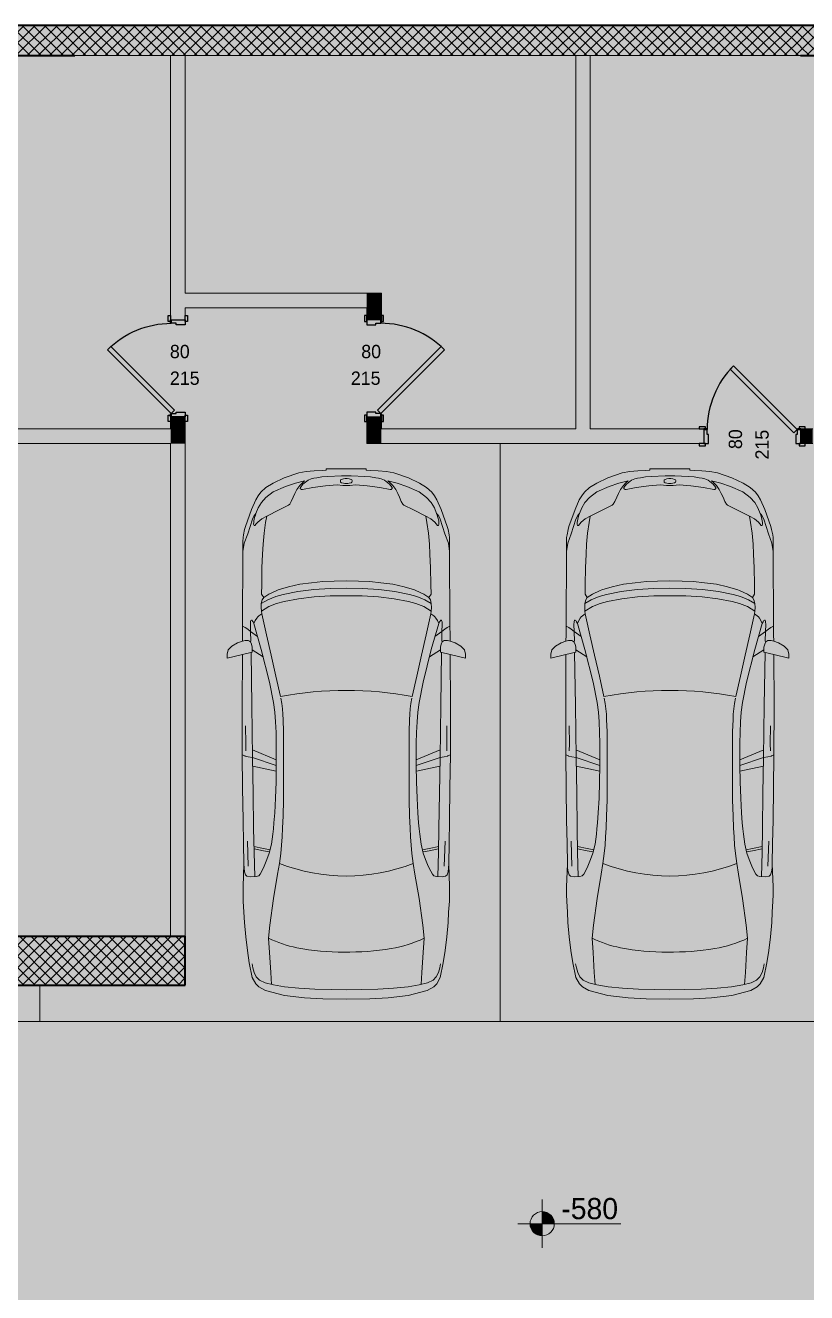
# Model space of a CAD drawing. Header units: millimetres. Extents: x 635850 to 824661, y -5878409 to -5774454.
# Drawn here: x 806685 to 813136, y -5838708 to -5828249 of the extents above; entities that cross this region are included whole.
import ezdxf

# ---------------------------------------------------------------- set-up
doc = ezdxf.new("R2010")
doc.units = ezdxf.units.MM
doc.header["$MEASUREMENT"] = 0
for name, color, linetype, lineweight, true_color in [('A - Ndertesa 1 - Veturat_Pen_No__102', 7, 'Continuous', 13, 0xcccccc), ('A - Ndertesa 10 - 2D Drafting_Pen_No__102', 7, 'Continuous', 13, 0xcccccc), ('A - Ndertesa 10 - Muret_Pen_No__102', 7, 'Continuous', 13, 0xcccccc), ('A - Ndertesa 10 - Veturat_Pen_No__102', 7, 'Continuous', 13, 0xcccccc), ('ARCHICAD Door Markers_Pen_No__112', 7, 'Continuous', 13, 0xd5aaaa)]:
    doc.layers.add(name, color=color, linetype=linetype, lineweight=lineweight, true_color=true_color)
for name, color, linetype, lineweight in [('A - Ndertesa 10 - 2D Drafting_Pen_No__121', 255, 'Continuous', 0), ('A - Ndertesa 10 - 2D Drafting_Pen_No__2', 8, 'Continuous', 15), ('A - Ndertesa 10 - Kuotimi_Pen_No__101', 252, 'Continuous', 13), ('A - Ndertesa 10 - Muret_Pen_No__101', 252, 'Continuous', 13), ('A - Ndertesa 10 - Pllaka meskatit_Pen_No__22', 8, 'Continuous', 35), ('A - Ndertesa 10 - Shtyllat_Pen_No__101', 252, 'Continuous', 13), ('A - Ndertesa 10 - Shtyllat_Pen_No__22', 8, 'Continuous', 35), ('ARCHICAD Doors_Pen_No__101', 252, 'Continuous', 13), ('ARCHICAD Doors_Pen_No__42', 8, 'Continuous', 25)]:
    doc.layers.add(name, color=color, linetype=linetype, lineweight=lineweight)
for name, color, linetype in [('A - Ndertesa 10 - Kuotimi', 7, 'Continuous'), ('A - Ndertesa 10 - Muret', 7, 'Continuous'), ('A - Ndertesa 10 - Pllaka meskatit', 7, 'Continuous'), ('A - Ndertesa 10 - Shtyllat', 7, 'Continuous'), ('ARCHICAD Door Markers', 7, 'Continuous'), ('ARCHICAD Doors', 7, 'Continuous')]:
    doc.layers.add(name, color=color, linetype=linetype)
doc.styles.add('GENERATED_STYLE_1', font='GOTHIC.TTF')
pattern_1 = [(45, (664183.82, -5827429.525), (-45.96194, 45.96194), []), (135, (664183.82, -5827429.525), (45.96194, 45.96194), [])]

# ---------------------------------------------------------------- blocks, each defined once
blk = doc.blocks.new('Slab_6', base_point=(787904, -5828249))
at = {"layer": 'A - Ndertesa 10 - Pllaka meskatit_Pen_No__22', "color": 8, "linetype": 'Continuous', "lineweight": 35, "flags": 128}
blk.add_lwpolyline([(787904, -5828249), (787904, -5876559), (821084, -5876559), (819179, -5831123, 0.401993), (816181, -5828249)], format="xyb", close=True, dxfattribs=at)
blk = doc.blocks.new('Wall_314', base_point=(787904, -5828249))
at = {"layer": 'A - Ndertesa 10 - Muret_Pen_No__101', "linetype": 'Continuous', "lineweight": 13}
h = blk.add_hatch(dxfattribs=at)
h.set_pattern_fill('Concrete_Block', color=252, style=0, pattern_type=2)
h.set_pattern_definition(pattern_1)
h.paths.add_polyline_path([(807094, -5828499), (813086, -5828499), (813086, -5828249), (807094, -5828249)])
at = {"layer": 'A - Ndertesa 10 - Muret_Pen_No__101', "color": 252, "linetype": 'Continuous', "lineweight": 13, "flags": 128}
for points in [[(813086, -5828249), (807094, -5828249)], [(807094, -5828499), (813086, -5828499)]]:
    blk.add_lwpolyline(points, dxfattribs=at)
blk = doc.blocks.new('Door 25_5')
at = {"layer": 'ARCHICAD Doors_Pen_No__101', "color": 252, "linetype": 'Continuous', "lineweight": 13}
for p, q in [((-400, 5), (-437, 5)), ((-400, 5), (-437, 5)), ((-400, 0), (-400, 5)), ((-400, 0), (-400, 5)), ((-400, -115), (-400, 0)), ((-400, -115), (-400, 0)), ((400, 0), (400, 5)), ((400, 0), (400, 5)), ((400, 5), (437, 5)), ((400, 5), (437, 5)), ((400, -115), (400, 0)), ((400, -115), (400, 0)), ((-400, -115), (-437, -115)), ((-400, -115), (-437, -115)), ((400, -115), (437, -115)), ((400, -115), (437, -115))]:
    blk.add_line(p, q, dxfattribs=at)
at = {"layer": 'ARCHICAD Doors_Pen_No__42', "color": 8, "linetype": 'Continuous', "lineweight": 25}
for p, q in [((-182, 498), (-154, 526)), ((-154, 526), (372, 0)), ((344, -28), (-182, 498)), ((-387, 24), (-437, 24)), ((-437, 24), (-437, 5)), ((-437, 5), (-387, 5)), ((-375, 5), (-400, 5)), ((-400, 5), (-400, 0)), ((-400, 0), (-375, 0)), ((-372, 0), (-400, 0)), ((-400, 0), (-400, -115)), ((-387, 5), (-387, 24)), ((-375, 0), (-375, 5)), ((-372, -40), (-372, 0)), ((372, 0), (344, -28)), ((400, 0), (372, 0)), ((372, 0), (372, -40)), ((400, 5), (375, 5)), ((375, 5), (375, 0)), ((375, 0), (400, 0)), ((437, 24), (387, 24)), ((387, 24), (387, 5)), ((387, 5), (437, 5)), ((400, 0), (400, 5)), ((400, -115), (400, 0)), ((437, 5), (437, 24)), ((-360, -40), (-372, -40)), ((-360, -115), (-360, -40)), ((372, -40), (360, -40)), ((360, -40), (360, -115)), ((-387, -115), (-437, -115)), ((-437, -115), (-437, -134)), ((-437, -134), (-387, -134)), ((-400, -115), (-360, -115)), ((-387, -134), (-387, -115)), ((360, -115), (400, -115)), ((437, -115), (387, -115)), ((387, -115), (387, -134)), ((387, -134), (437, -134)), ((437, -134), (437, -115))]:
    blk.add_line(p, q, dxfattribs=at)
blk.add_arc((372, 0), 744, 135, 180, dxfattribs=at)
blk = doc.blocks.new('D Marker 25_11')
at = {"layer": 'ARCHICAD Door Markers_Pen_No__112', "color": 9, "lineweight": 13, "true_color": 0xd5aaaa, "char_height": 110, "attachment_point": 7, "rotation": 90, "style": 'GENERATED_STYLE_1'}
for s, insert in [('\\A1;{\\pql;\\pt0;\\fCentury Gothic|b0|i0|c0|p34;80\\fCentury Gothic|b0|i0|c0|p34;\\A1{\\H.66x;\\S^  ;}\\fCentury Gothic|b0|i0|c0|p34;\\fCentury Gothic|b0|i0|c0|p34;}', (-52, -166)), ('\\A1;{\\pql;\\pt0;\\fCentury Gothic|b0|i0|c0|p34;215\\fCentury Gothic|b0|i0|c0|p34;\\A1{\\H.66x;\\S^  ;}\\fCentury Gothic|b0|i0|c0|p34;\\fCentury Gothic|b0|i0|c0|p34;}', (168, -252))]:
    blk.add_mtext(s, dxfattribs=dict(at, insert=insert))
blk = doc.blocks.new('Wall_318', base_point=(796604, -5831580))
at = {"layer": 'A - Ndertesa 10 - Muret_Pen_No__102', "linetype": 'Continuous', "lineweight": 0, "true_color": 0xcccccc}
for points in [[(796604, -5831580), (796604, -5831700), (797371, -5831700), (797371, -5831580)], [(798171, -5831700), (798491, -5831700), (798491, -5831580), (798171, -5831580)], [(799291, -5831700), (800154, -5831700), (800154, -5831580), (799291, -5831580)], [(801754, -5831580), (801754, -5831700), (803524, -5831700), (803524, -5831580)], [(804324, -5831700), (804524, -5831700), (804524, -5831580), (804324, -5831580)], [(806324, -5831700), (807884, -5831700), (807884, -5831580), (806324, -5831580)], [(807884, -5831700), (808004, -5831700), (808004, -5831580)], [(807884, -5831580), (807884, -5831700), (808004, -5831580)]]:
    blk.add_hatch(color=254, dxfattribs=at).paths.add_polyline_path(points)
at = {"layer": 'A - Ndertesa 10 - Muret_Pen_No__101', "color": 252, "linetype": 'Continuous', "lineweight": 13}
for p, q in [((797371, -5831580), (797334, -5831580)), ((797371, -5831585), (797371, -5831580)), ((797371, -5831700), (797371, -5831585)), ((798171, -5831580), (798208, -5831580)), ((798171, -5831585), (798171, -5831580)), ((798171, -5831700), (798171, -5831585)), ((798491, -5831580), (798454, -5831580)), ((798491, -5831585), (798491, -5831580)), ((798491, -5831700), (798491, -5831585)), ((799291, -5831580), (799328, -5831580)), ((799291, -5831585), (799291, -5831580)), ((799291, -5831700), (799291, -5831585)), ((803524, -5831580), (803487, -5831580)), ((803524, -5831585), (803524, -5831580)), ((803524, -5831700), (803524, -5831585)), ((804324, -5831580), (804361, -5831580)), ((804324, -5831585), (804324, -5831580)), ((804324, -5831700), (804324, -5831585)), ((797371, -5831700), (797334, -5831700)), ((798171, -5831700), (798208, -5831700)), ((798491, -5831700), (798454, -5831700)), ((799291, -5831700), (799328, -5831700)), ((803524, -5831700), (803487, -5831700)), ((804324, -5831700), (804361, -5831700))]:
    blk.add_line(p, q, dxfattribs=at)
at = {"layer": 'A - Ndertesa 10 - Muret_Pen_No__101', "color": 252, "linetype": 'Continuous', "lineweight": 13, "flags": 128}
for points in [[(797371, -5831580), (796604, -5831580)], [(798271, -5831580), (798171, -5831580)], [(798491, -5831580), (798391, -5831580)], [(800154, -5831580), (799291, -5831580)], [(803524, -5831580), (801754, -5831580)], [(804524, -5831580), (804324, -5831580)], [(807884, -5831580), (806324, -5831580)], [(808004, -5831580), (808004, -5831700)], [(796604, -5831700), (797371, -5831700)], [(798171, -5831700), (798491, -5831700)], [(799291, -5831700), (800154, -5831700)], [(801754, -5831700), (803524, -5831700)], [(804324, -5831700), (804524, -5831700)], [(806324, -5831700), (807884, -5831700)]]:
    blk.add_lwpolyline(points, dxfattribs=at)
at = {"layer": 'ARCHICAD Door Markers', "color": 161, "lineweight": 25, "true_color": 0x40a5ff}
for p in [(797771, -5831580), (798891, -5831580), (803924, -5831580)]:
    blk.add_blockref('D Marker 25_11', p, dxfattribs=at)
at = {"layer": 'ARCHICAD Doors', "color": 7, "linetype": 'Continuous', "lineweight": 13, "zscale": 1000}
for p in [(797771, -5831585), (803924, -5831585)]:
    blk.add_blockref('Door 25_5', p, dxfattribs=at)
at = {"layer": 'ARCHICAD Doors', "color": 7, "linetype": 'Continuous', "lineweight": 13, "xscale": -1, "zscale": 1000}
blk.add_blockref('Door 25_5', (798891, -5831585), dxfattribs=at)
blk = doc.blocks.new('Wall_319', base_point=(808004, -5831580))
at = {"layer": 'A - Ndertesa 10 - Muret_Pen_No__102', "linetype": 'Continuous', "lineweight": 0, "true_color": 0xcccccc}
blk.add_hatch(color=254, dxfattribs=at).paths.add_polyline_path([(807884, -5835769), (808004, -5835769), (808004, -5831700), (807884, -5831700)])
at = {"layer": 'A - Ndertesa 10 - Muret_Pen_No__101', "color": 252, "linetype": 'Continuous', "lineweight": 13, "flags": 128}
for points in [[(807884, -5831700), (807884, -5835769)], [(808004, -5835769), (808004, -5831700)]]:
    blk.add_lwpolyline(points, dxfattribs=at)
blk = doc.blocks.new('D Marker 25_12')
at = {"layer": 'ARCHICAD Door Markers_Pen_No__112', "color": 9, "lineweight": 13, "true_color": 0xd5aaaa, "char_height": 110, "attachment_point": 7, "rotation": 270, "style": 'GENERATED_STYLE_1'}
for s, insert in [('\\A1;{\\pql;\\pt0;\\fCentury Gothic|b0|i0|c0|p34;215\\fCentury Gothic|b0|i0|c0|p34;\\A1{\\H.66x;\\S^  ;}\\fCentury Gothic|b0|i0|c0|p34;\\fCentury Gothic|b0|i0|c0|p34;}', (-168, 6)), ('\\A1;{\\pql;\\pt0;\\fCentury Gothic|b0|i0|c0|p34;80\\fCentury Gothic|b0|i0|c0|p34;\\A1{\\H.66x;\\S^  ;}\\fCentury Gothic|b0|i0|c0|p34;\\fCentury Gothic|b0|i0|c0|p34;}', (52, 6))]:
    blk.add_mtext(s, dxfattribs=dict(at, insert=insert))
blk = doc.blocks.new('Wall_320', base_point=(808004, -5831580))
at = {"layer": 'A - Ndertesa 10 - Muret_Pen_No__102', "linetype": 'Continuous', "lineweight": 0, "true_color": 0xcccccc}
for points in [[(808004, -5828499), (807884, -5828499), (807884, -5830680), (808004, -5830680)], [(807884, -5831580), (808004, -5831580), (808004, -5831480), (807884, -5831480)]]:
    blk.add_hatch(color=254, dxfattribs=at).paths.add_polyline_path(points)
at = {"layer": 'A - Ndertesa 10 - Muret_Pen_No__101', "color": 252, "linetype": 'Continuous', "lineweight": 13}
for p, q in [((807884, -5830680), (807884, -5830643)), ((807889, -5830680), (807884, -5830680)), ((808004, -5830680), (807889, -5830680)), ((808004, -5830680), (808004, -5830643)), ((807884, -5831480), (807884, -5831517)), ((807889, -5831480), (807884, -5831480)), ((808004, -5831480), (807889, -5831480)), ((808004, -5831480), (808004, -5831517))]:
    blk.add_line(p, q, dxfattribs=at)
at = {"layer": 'A - Ndertesa 10 - Muret_Pen_No__101', "color": 252, "linetype": 'Continuous', "lineweight": 13, "flags": 128}
for points in [[(808004, -5828499), (807884, -5828499)], [(807884, -5828499), (807884, -5830680)], [(808004, -5830460), (808004, -5828499)], [(808004, -5830680), (808004, -5830580)], [(807884, -5831480), (807884, -5831580)], [(808004, -5831580), (808004, -5831480)]]:
    blk.add_lwpolyline(points, dxfattribs=at)
at = {"layer": 'ARCHICAD Door Markers', "color": 161, "lineweight": 25, "true_color": 0x40a5ff, "rotation": 90}
blk.add_blockref('D Marker 25_12', (807884, -5831080), dxfattribs=at)
at = {"layer": 'ARCHICAD Doors', "color": 7, "linetype": 'Continuous', "lineweight": 13, "xscale": -1, "zscale": 1000, "rotation": 90}
blk.add_blockref('Door 25_5', (807889, -5831080), dxfattribs=at)
blk = doc.blocks.new('D Marker 25_14')
at = {"layer": 'ARCHICAD Door Markers_Pen_No__112', "color": 9, "lineweight": 13, "true_color": 0xd5aaaa, "char_height": 110, "attachment_point": 7, "rotation": 270, "style": 'GENERATED_STYLE_1'}
for s, insert in [('\\A1;{\\pql;\\pt0;\\fCentury Gothic|b0|i0|c0|p34;215\\fCentury Gothic|b0|i0|c0|p34;\\A1{\\H.66x;\\S^  ;}\\fCentury Gothic|b0|i0|c0|p34;\\fCentury Gothic|b0|i0|c0|p34;}', (-168, 132)), ('\\A1;{\\pql;\\pt0;\\fCentury Gothic|b0|i0|c0|p34;80\\fCentury Gothic|b0|i0|c0|p34;\\A1{\\H.66x;\\S^  ;}\\fCentury Gothic|b0|i0|c0|p34;\\fCentury Gothic|b0|i0|c0|p34;}', (52, 46))]:
    blk.add_mtext(s, dxfattribs=dict(at, insert=insert))
blk = doc.blocks.new('Wall_344', base_point=(809624, -5831580))
at = {"layer": 'A - Ndertesa 10 - Muret_Pen_No__102', "linetype": 'Continuous', "lineweight": 0, "true_color": 0xcccccc}
for points in [[(809504, -5830580), (809624, -5830460), (809504, -5830460)], [(809504, -5830580), (809624, -5830580), (809624, -5830460)], [(809504, -5830580), (809504, -5830680), (809624, -5830680), (809624, -5830580)], [(809504, -5831580), (809624, -5831580), (809624, -5831480), (809504, -5831480)], [(809624, -5831580), (809504, -5831700), (809624, -5831700)], [(809624, -5831580), (809504, -5831580), (809504, -5831700)]]:
    blk.add_hatch(color=254, dxfattribs=at).paths.add_polyline_path(points)
at = {"layer": 'A - Ndertesa 10 - Muret_Pen_No__101', "color": 252, "linetype": 'Continuous', "lineweight": 13}
for p, q in [((809504, -5830680), (809504, -5830643)), ((809504, -5830680), (809619, -5830680)), ((809619, -5830680), (809624, -5830680)), ((809624, -5830680), (809624, -5830643)), ((809504, -5831480), (809504, -5831517)), ((809504, -5831480), (809619, -5831480)), ((809619, -5831480), (809624, -5831480)), ((809624, -5831480), (809624, -5831517))]:
    blk.add_line(p, q, dxfattribs=at)
at = {"layer": 'A - Ndertesa 10 - Muret_Pen_No__101', "color": 252, "linetype": 'Continuous', "lineweight": 13, "flags": 128}
for points in [[(809624, -5830460), (809504, -5830460)], [(809624, -5830680), (809624, -5830460)], [(809504, -5830580), (809504, -5830680)], [(809504, -5831480), (809504, -5831700)], [(809624, -5831580), (809624, -5831480)], [(809504, -5831700), (809624, -5831700)]]:
    blk.add_lwpolyline(points, dxfattribs=at)
at = {"layer": 'ARCHICAD Door Markers', "color": 161, "lineweight": 25, "true_color": 0x40a5ff, "rotation": 90}
blk.add_blockref('D Marker 25_14', (809504, -5831080), dxfattribs=at)
at = {"layer": 'ARCHICAD Doors', "color": 7, "linetype": 'Continuous', "lineweight": 13, "zscale": 1000, "rotation": 270}
blk.add_blockref('Door 25_5', (809619, -5831080), dxfattribs=at)
blk = doc.blocks.new('Wall_345', base_point=(809624, -5830460))
at = {"layer": 'A - Ndertesa 10 - Muret_Pen_No__102', "linetype": 'Continuous', "lineweight": 0, "true_color": 0xcccccc}
blk.add_hatch(color=254, dxfattribs=at).paths.add_polyline_path([(809504, -5830460), (808004, -5830460), (808004, -5830580), (809504, -5830580)])
at = {"layer": 'A - Ndertesa 10 - Muret_Pen_No__101', "color": 252, "linetype": 'Continuous', "lineweight": 13, "flags": 128}
for points in [[(809504, -5830460), (808004, -5830460)], [(808004, -5830580), (809504, -5830580)]]:
    blk.add_lwpolyline(points, dxfattribs=at)
blk = doc.blocks.new('Wall_346', base_point=(809624, -5831580))
at = {"layer": 'A - Ndertesa 10 - Muret_Pen_No__102', "linetype": 'Continuous', "lineweight": 0, "true_color": 0xcccccc}
for points in [[(809624, -5831580), (809624, -5831700), (812286, -5831700), (812286, -5831580)], [(813086, -5831580), (813086, -5831700), (813186, -5831700), (813186, -5831580)], [(813586, -5831580), (813586, -5831700), (813908, -5831700), (813908, -5831580)], [(814708, -5831700), (816381, -5831700), (816381, -5831580), (814708, -5831580)], [(817181, -5831580), (817181, -5831700), (818953, -5831700), (818948, -5831580)]]:
    blk.add_hatch(color=254, dxfattribs=at).paths.add_polyline_path(points)
at = {"layer": 'A - Ndertesa 10 - Muret_Pen_No__101', "color": 252, "linetype": 'Continuous', "lineweight": 13}
for p, q in [((812286, -5831580), (812249, -5831580)), ((812286, -5831585), (812286, -5831580)), ((812286, -5831700), (812286, -5831585)), ((813086, -5831580), (813123, -5831580)), ((813086, -5831585), (813086, -5831580)), ((813086, -5831700), (813086, -5831585)), ((813908, -5831580), (813871, -5831580)), ((813908, -5831585), (813908, -5831580)), ((813908, -5831700), (813908, -5831585)), ((814708, -5831580), (814745, -5831580)), ((814708, -5831585), (814708, -5831580)), ((814708, -5831700), (814708, -5831585)), ((816381, -5831580), (816344, -5831580)), ((816381, -5831585), (816381, -5831580)), ((816381, -5831700), (816381, -5831585)), ((817181, -5831580), (817218, -5831580)), ((817181, -5831585), (817181, -5831580)), ((817181, -5831700), (817181, -5831585)), ((812286, -5831700), (812249, -5831700)), ((813086, -5831700), (813123, -5831700)), ((813908, -5831700), (813871, -5831700)), ((814708, -5831700), (814745, -5831700)), ((816381, -5831700), (816344, -5831700)), ((817181, -5831700), (817218, -5831700))]:
    blk.add_line(p, q, dxfattribs=at)
at = {"layer": 'A - Ndertesa 10 - Muret_Pen_No__101', "color": 252, "linetype": 'Continuous', "lineweight": 13, "flags": 128}
for points in [[(811229, -5831580), (809624, -5831580)], [(812286, -5831580), (811349, -5831580)], [(813186, -5831580), (813086, -5831580)], [(813588, -5831580), (813586, -5831580)], [(813908, -5831580), (813708, -5831580)], [(816061, -5831580), (814708, -5831580)], [(816381, -5831580), (816181, -5831580)], [(818948, -5831580), (817181, -5831580)], [(809624, -5831700), (812286, -5831700)], [(813086, -5831700), (813186, -5831700)], [(813586, -5831700), (813908, -5831700)], [(814708, -5831700), (816381, -5831700)], [(817181, -5831700), (818953, -5831700)]]:
    blk.add_lwpolyline(points, dxfattribs=at)
at = {"layer": 'ARCHICAD Door Markers', "color": 161, "lineweight": 25, "true_color": 0x40a5ff}
for p in [(812686, -5831580), (814308, -5831580), (816781, -5831580)]:
    blk.add_blockref('D Marker 25_11', p, dxfattribs=at)
at = {"layer": 'ARCHICAD Doors', "color": 7, "linetype": 'Continuous', "lineweight": 13, "zscale": 1000}
blk.add_blockref('Door 25_5', (812686, -5831585), dxfattribs=at)
at = {"layer": 'ARCHICAD Doors', "color": 7, "linetype": 'Continuous', "lineweight": 13, "xscale": -1, "zscale": 1000}
for p in [(814308, -5831585), (816781, -5831585)]:
    blk.add_blockref('Door 25_5', p, dxfattribs=at)
blk = doc.blocks.new('Wall_347', base_point=(811349, -5831580))
at = {"layer": 'A - Ndertesa 10 - Muret_Pen_No__102', "linetype": 'Continuous', "lineweight": 0, "true_color": 0xcccccc}
blk.add_hatch(color=254, dxfattribs=at).paths.add_polyline_path([(811349, -5831580), (811349, -5828499), (811229, -5828499), (811229, -5831580)])
at = {"layer": 'A - Ndertesa 10 - Muret_Pen_No__101', "color": 252, "linetype": 'Continuous', "lineweight": 13, "flags": 128}
for points in [[(811349, -5828499), (811229, -5828499)], [(811229, -5828499), (811229, -5831580)], [(811349, -5831580), (811349, -5828499)]]:
    blk.add_lwpolyline(points, dxfattribs=at)
blk = doc.blocks.new('Column_369', base_point=(806804, -5835969))
at = {"layer": 'A - Ndertesa 10 - Shtyllat_Pen_No__101', "linetype": 'Continuous', "lineweight": 13}
h = blk.add_hatch(dxfattribs=at)
h.set_pattern_fill('Concrete_Block', color=252, style=0, pattern_type=2)
h.set_pattern_definition(pattern_1)
h.paths.add_polyline_path([(808004, -5836169), (808004, -5835769), (805604, -5835769), (805604, -5836169)])
at = {"layer": 'A - Ndertesa 10 - Shtyllat_Pen_No__22', "color": 8, "linetype": 'Continuous', "lineweight": 35, "flags": 128}
blk.add_lwpolyline([(808004, -5836169), (808004, -5835769), (805604, -5835769), (805604, -5836169)], close=True, dxfattribs=at)
blk = doc.blocks.new('Column_376', base_point=(813386, -5828374))
at = {"layer": 'A - Ndertesa 10 - Shtyllat_Pen_No__101', "linetype": 'Continuous', "lineweight": 13}
h = blk.add_hatch(dxfattribs=at)
h.set_pattern_fill('Concrete_Block', color=252, style=0, pattern_type=2)
h.set_pattern_definition(pattern_1)
h.paths.add_polyline_path([(813086, -5828249), (813086, -5828499), (813686, -5828499), (813686, -5828249)])
at = {"layer": 'A - Ndertesa 10 - Shtyllat_Pen_No__22', "color": 8, "linetype": 'Continuous', "lineweight": 35, "flags": 128}
for points in [[(813686, -5828249), (813086, -5828249)], [(813086, -5828499), (813686, -5828499)]]:
    blk.add_lwpolyline(points, dxfattribs=at)
blk = doc.blocks.new('Column_381', base_point=(806794, -5828374))
at = {"layer": 'A - Ndertesa 10 - Shtyllat_Pen_No__101', "linetype": 'Continuous', "lineweight": 13}
h = blk.add_hatch(dxfattribs=at)
h.set_pattern_fill('Concrete_Block', color=252, style=0, pattern_type=2)
h.set_pattern_definition(pattern_1)
h.paths.add_polyline_path([(806494, -5828249), (806494, -5828499), (807094, -5828499), (807094, -5828249)])
at = {"layer": 'A - Ndertesa 10 - Shtyllat_Pen_No__22', "color": 8, "linetype": 'Continuous', "lineweight": 35, "flags": 128}
for points in [[(807094, -5828249), (806494, -5828249)], [(806494, -5828499), (807094, -5828499)]]:
    blk.add_lwpolyline(points, dxfattribs=at)
blk = doc.blocks.new('Car 05 25')
at = {"layer": 'A - Ndertesa 1 - Veturat_Pen_No__102', "color": 254, "linetype": 'Continuous', "lineweight": 13, "true_color": 0xcccccc}
for p, q in [((139, 832), (165, 840)), ((165, 840), (195, 844)), ((195, 844), (231, 846)), ((1121, 838), (1120, 836)), ((1130, 859), (1121, 838)), ((1958, 858), (1977, 777)), ((2075, 836), (2068, 858)), ((2182, 834), (2193, 856)), ((2808, 853), (2877, 843)), ((2877, 843), (2954, 814)), ((-701, 743), (-729, 716)), ((-665, 761), (-701, 743)), ((-627, 772), (-665, 761)), ((-595, 778), (-627, 772)), ((125, 791), (129, 820)), ((126, 744), (125, 791)), ((327, 762), (125, 756)), ((132, 723), (126, 744)), ((129, 820), (139, 832)), ((211, 809), (418, 816)), ((522, 765), (327, 762)), ((355, 762), (339, 683)), ((373, 763), (357, 683)), ((814, 769), (522, 765)), ((1109, 774), (814, 769)), ((1036, 773), (997, 579)), ((1042, 578), (1108, 774)), ((1173, 775), (1090, 578)), ((1115, 809), (1109, 774)), ((1109, 774), (1538, 780)), ((1120, 833), (1115, 809)), ((1120, 836), (1120, 833)), ((1163, 830), (1220, 829)), ((1220, 829), (1370, 831)), ((1538, 780), (1975, 786)), ((1939, 686), (1996, 777)), ((1977, 777), (2020, 777)), ((2000, 702), (2214, 763)), ((2020, 777), (2044, 783)), ((2044, 783), (2063, 792)), ((2063, 792), (2070, 800)), ((2069, 788), (2065, 794)), ((2069, 788), (2148, 790)), ((2070, 800), (2075, 809)), ((2075, 809), (2075, 836)), ((2107, 732), (2148, 790)), ((2148, 790), (2167, 814)), ((2148, 790), (2206, 792)), ((2167, 814), (2182, 834)), ((2206, 792), (2227, 791)), ((2227, 770), (2214, 763)), ((2214, 763), (2238, 752)), ((2227, 791), (2233, 790)), ((2234, 774), (2227, 770)), ((2233, 790), (2238, 787)), ((2238, 777), (2234, 774)), ((2241, 784), (2238, 787)), ((2238, 777), (2241, 781)), ((2238, 752), (2259, 740)), ((2241, 781), (2241, 784)), ((2259, 740), (2269, 731)), ((2904, 833), (2905, 833)), ((2954, 814), (3076, 775)), ((3022, 758), (3024, 762)), ((3024, 754), (3022, 758)), ((3024, 762), (3035, 765)), ((3038, 743), (3024, 754)), ((3035, 765), (3047, 764)), ((3051, 731), (3038, 743)), ((3047, 764), (3061, 763)), ((3061, 763), (3090, 757)), ((3100, 763), (3076, 775)), ((3090, 757), (3108, 751)), ((3114, 753), (3100, 763)), ((3108, 751), (3123, 746)), ((3123, 746), (3114, 753)), ((3170, 727), (3123, 746)), ((-768, 602), (-751, 670)), ((-729, 716), (-751, 670)), ((-666, 624), (-501, 634)), ((-501, 634), (-383, 642)), ((-383, 642), (-274, 631)), ((-274, 631), (-56, 601)), ((147, 711), (132, 723)), ((171, 697), (147, 711)), ((213, 677), (171, 697)), ((266, 655), (213, 677)), ((319, 636), (266, 655)), ((393, 618), (319, 636)), ((339, 683), (330, 634)), ((357, 683), (347, 629)), ((1730, 634), (1562, 601)), ((2000, 702), (1730, 634)), ((1953, 621), (2122, 660)), ((2122, 660), (2294, 698)), ((2269, 731), (2279, 722)), ((2279, 722), (2294, 698)), ((2294, 698), (2317, 701)), ((2294, 698), (2294, 698)), ((2317, 701), (2346, 703)), ((2355, 640), (2317, 701)), ((2346, 703), (2379, 702)), ((2380, 575), (2355, 640)), ((2410, 649), (2379, 702)), ((2379, 702), (2411, 694)), ((2436, 583), (2410, 649)), ((2411, 694), (2411, 694)), ((2429, 682), (2411, 694)), ((2429, 682), (2457, 700)), ((2429, 682), (2429, 682)), ((2429, 682), (2457, 640)), ((2457, 700), (2535, 698)), ((2457, 640), (2487, 574)), ((2535, 698), (2535, 698)), ((2535, 698), (2673, 696)), ((2673, 696), (2787, 691)), ((2787, 691), (2868, 687)), ((2868, 687), (2960, 679)), ((2960, 679), (2868, 687)), ((2960, 679), (3047, 666)), ((3047, 666), (3100, 657)), ((3065, 715), (3051, 731)), ((3077, 698), (3065, 715)), ((3100, 657), (3077, 698)), ((3153, 554), (3100, 657)), ((3212, 701), (3170, 727)), ((3254, 663), (3212, 701)), ((3302, 603), (3254, 663)), ((-768, 602), (-783, 510)), ((-764, 617), (-666, 624)), ((-56, 601), (146, 567)), ((146, 567), (233, 552)), ((233, 552), (315, 541)), ((315, 541), (384, 535)), ((384, 535), (454, 530)), ((475, 607), (393, 618)), ((454, 530), (526, 526)), ((521, 602), (475, 607)), ((570, 597), (521, 602)), ((526, 526), (628, 522)), ((653, 591), (570, 597)), ((773, 585), (653, 591)), ((907, 580), (773, 585)), ((1042, 578), (907, 580)), ((1228, 578), (1042, 578)), ((1316, 580), (1228, 578)), ((1403, 584), (1316, 580)), ((1484, 590), (1403, 584)), ((1420, 522), (1467, 524)), ((1467, 524), (1511, 528)), ((1562, 601), (1484, 590)), ((1511, 528), (1554, 533)), ((1554, 533), (1597, 541)), ((1597, 541), (1597, 541)), ((1611, 544), (1780, 582)), ((1780, 582), (1953, 621)), ((2397, 514), (2380, 575)), ((2454, 522), (2436, 583)), ((2487, 574), (2492, 562)), ((2492, 562), (2518, 477)), ((3190, 476), (3153, 554)), ((3302, 603), (3346, 501)), ((-783, 510), (-795, 391)), ((628, 522), (757, 518)), ((757, 518), (1323, 518)), ((1323, 518), (1420, 522)), ((2419, 396), (2397, 514)), ((2478, 401), (2454, 522)), ((2518, 477), (2538, 384)), ((3199, 467), (3190, 476)), ((3221, 454), (3199, 467)), ((3256, 439), (3221, 454)), ((3288, 425), (3256, 439)), ((3319, 408), (3288, 425)), ((3346, 501), (3374, 420)), ((3391, 344), (3374, 420)), ((-795, 391), (-802, 259)), ((2434, 266), (2419, 396)), ((2494, 269), (2478, 401)), ((2538, 384), (2551, 286)), ((3353, 384), (3319, 408)), ((3325, 377), (3321, 370)), ((3321, 370), (3321, 362)), ((3321, 362), (3338, 277)), ((3328, 380), (3325, 377)), ((3338, 379), (3328, 380)), ((3364, 358), (3338, 379)), ((3377, 360), (3353, 384)), ((3397, 316), (3364, 358)), ((3391, 344), (3377, 360)), ((3408, 289), (3397, 316)), ((-802, 259), (-807, 125)), ((2442, 132), (2434, 266)), ((2503, 133), (2494, 269)), ((2551, 286), (2560, 194)), ((3338, 277), (3352, 173)), ((3408, 289), (3414, 267)), ((3414, 267), (3418, 243)), ((3418, 243), (3424, 201)), ((-807, 125), (-808, 0)), ((2444, 0), (2442, 132)), ((2506, 0), (2503, 133)), ((2560, 194), (2564, 101)), ((3352, 173), (3358, 76)), ((3424, 201), (3428, 152)), ((3432, 40), (3428, 152)), ((-807, -125), (-808, 0)), ((2444, 0), (2442, -132)), ((2564, 101), (2566, 0)), ((2564, -101), (2566, 0)), ((3354, 28), (3358, 76)), ((3354, 28), (3354, -1)), ((3354, -28), (3354, 1)), ((3371, 12), (3370, -1)), ((3371, -12), (3370, 1)), ((3372, 24), (3371, 12)), ((3376, 39), (3372, 24)), ((3382, 47), (3376, 39)), ((3386, 48), (3382, 47)), ((3386, 48), (3394, 48)), ((3399, 47), (3394, 48)), ((3404, 39), (3399, 47)), ((3404, 39), (3408, 24)), ((3408, 24), (3410, 8)), ((3410, 8), (3410, 0)), ((3432, 57), (3432, 57)), ((3432, 0), (3432, 40)), ((3432, 0), (3432, -40)), ((2506, 0), (2503, -133)), ((2560, -194), (2564, -101)), ((3352, -173), (3358, -76)), ((3354, -28), (3358, -76)), ((3372, -24), (3371, -12)), ((3376, -39), (3372, -24)), ((3382, -47), (3376, -39)), ((3386, -48), (3382, -47)), ((3386, -48), (3394, -48)), ((3399, -47), (3394, -48)), ((3404, -39), (3399, -47)), ((3404, -39), (3408, -24)), ((3408, -24), (3410, -8)), ((3410, -8), (3410, 0)), ((3432, -40), (3428, -152)), ((3432, -57), (3432, -57)), ((-802, -259), (-807, -125)), ((2442, -132), (2434, -266)), ((2503, -133), (2494, -269)), ((2551, -286), (2560, -194)), ((3338, -277), (3352, -173)), ((3418, -243), (3424, -201)), ((3424, -201), (3428, -152)), ((-795, -391), (-802, -259)), ((2434, -266), (2419, -396)), ((2494, -269), (2478, -401)), ((2538, -384), (2551, -286)), ((3321, -362), (3338, -277)), ((3408, -289), (3397, -316)), ((3408, -289), (3414, -267)), ((3414, -267), (3418, -243)), ((-783, -510), (-795, -391)), ((2419, -396), (2397, -514)), ((2478, -401), (2454, -522)), ((2518, -477), (2538, -384)), ((3319, -408), (3288, -425)), ((3353, -384), (3319, -408)), ((3321, -370), (3321, -362)), ((3325, -377), (3321, -370)), ((3328, -380), (3325, -377)), ((3338, -379), (3328, -380)), ((3364, -358), (3338, -379)), ((3377, -360), (3353, -384)), ((3397, -316), (3364, -358)), ((3391, -344), (3374, -420)), ((3391, -344), (3377, -360)), ((-768, -602), (-783, -510)), ((526, -526), (628, -522)), ((628, -522), (757, -518)), ((757, -518), (1323, -518)), ((1323, -518), (1420, -522)), ((1420, -522), (1467, -524)), ((2397, -514), (2380, -575)), ((2454, -522), (2436, -583)), ((2492, -562), (2518, -477)), ((3190, -476), (3153, -554)), ((3199, -467), (3190, -476)), ((3221, -454), (3199, -467)), ((3256, -439), (3221, -454)), ((3288, -425), (3256, -439)), ((3302, -603), (3346, -501)), ((3346, -501), (3374, -420)), ((-768, -602), (-751, -670)), ((-764, -617), (-666, -624)), ((-666, -624), (-501, -634)), ((-274, -631), (-56, -601)), ((-56, -601), (146, -567)), ((146, -567), (233, -552)), ((233, -552), (315, -541)), ((315, -541), (384, -535)), ((393, -618), (319, -636)), ((384, -535), (454, -530)), ((475, -607), (393, -618)), ((454, -530), (526, -526)), ((521, -602), (475, -607)), ((570, -597), (521, -602)), ((653, -591), (570, -597)), ((773, -585), (653, -591)), ((907, -580), (773, -585)), ((1042, -578), (907, -580)), ((1036, -773), (997, -579)), ((1042, -578), (1108, -774)), ((1228, -578), (1042, -578)), ((1173, -775), (1090, -578)), ((1316, -580), (1228, -578)), ((1403, -584), (1316, -580)), ((1484, -590), (1403, -584)), ((1467, -524), (1511, -528)), ((1562, -601), (1484, -590)), ((1511, -528), (1554, -533)), ((1554, -533), (1597, -541)), ((1730, -634), (1562, -601)), ((1597, -541), (1597, -541)), ((1611, -544), (1780, -582)), ((1780, -582), (1953, -621)), ((1953, -621), (2122, -660)), ((2380, -575), (2355, -640)), ((2436, -583), (2410, -649)), ((2457, -640), (2487, -574)), ((2487, -574), (2492, -562)), ((3153, -554), (3100, -657)), ((3302, -603), (3254, -663)), ((-729, -716), (-751, -670)), ((-701, -743), (-729, -716)), ((-501, -634), (-383, -642)), ((-383, -642), (-274, -631)), ((132, -723), (126, -744)), ((147, -711), (132, -723)), ((171, -697), (147, -711)), ((213, -677), (171, -697)), ((266, -655), (213, -677)), ((319, -636), (266, -655)), ((339, -683), (330, -634)), ((355, -762), (339, -683)), ((357, -683), (347, -629)), ((373, -763), (357, -683)), ((2000, -702), (1730, -634)), ((1939, -686), (1996, -777)), ((2000, -702), (2214, -763)), ((2122, -660), (2294, -698)), ((2259, -740), (2269, -731)), ((2269, -731), (2279, -722)), ((2279, -722), (2294, -698)), ((2294, -698), (2317, -701)), ((2294, -698), (2294, -698)), ((2355, -640), (2317, -701)), ((2317, -701), (2346, -703)), ((2346, -703), (2379, -702)), ((2410, -649), (2379, -702)), ((2379, -702), (2411, -694)), ((2429, -682), (2411, -694)), ((2411, -694), (2411, -694)), ((2429, -682), (2457, -640)), ((2429, -682), (2429, -682)), ((2429, -682), (2457, -700)), ((2457, -700), (2535, -698)), ((2535, -698), (2673, -696)), ((2535, -698), (2535, -698)), ((2673, -696), (2787, -691)), ((2787, -691), (2868, -687)), ((2868, -687), (2960, -679)), ((2960, -679), (2868, -687)), ((2960, -679), (3047, -666)), ((3051, -731), (3038, -743)), ((3047, -666), (3100, -657)), ((3065, -715), (3051, -731)), ((3077, -698), (3065, -715)), ((3100, -657), (3077, -698)), ((3170, -727), (3123, -746)), ((3212, -701), (3170, -727)), ((3254, -663), (3212, -701)), ((-665, -761), (-701, -743)), ((-627, -772), (-665, -761)), ((-595, -778), (-627, -772)), ((126, -744), (125, -791)), ((327, -762), (125, -756)), ((125, -791), (129, -820)), ((129, -820), (139, -832)), ((139, -832), (165, -840)), ((211, -809), (418, -816)), ((522, -765), (327, -762)), ((814, -769), (522, -765)), ((1109, -774), (814, -769)), ((1109, -774), (1538, -780)), ((1115, -809), (1109, -774)), ((1120, -833), (1115, -809)), ((1120, -836), (1120, -833)), ((1121, -838), (1120, -836)), ((1163, -830), (1220, -829)), ((1220, -829), (1370, -831)), ((1538, -780), (1975, -786)), ((1958, -858), (1977, -777)), ((1977, -777), (2020, -777)), ((2020, -777), (2044, -783)), ((2044, -783), (2063, -792)), ((2063, -792), (2070, -800)), ((2069, -788), (2065, -794)), ((2075, -836), (2068, -858)), ((2069, -788), (2148, -790)), ((2070, -800), (2075, -809)), ((2075, -809), (2075, -836)), ((2107, -732), (2148, -790)), ((2148, -790), (2167, -814)), ((2148, -790), (2206, -792)), ((2167, -814), (2182, -834)), ((2182, -834), (2193, -856)), ((2206, -792), (2227, -791)), ((2214, -763), (2238, -752)), ((2227, -770), (2214, -763)), ((2234, -774), (2227, -770)), ((2227, -791), (2233, -790)), ((2233, -790), (2238, -787)), ((2238, -777), (2234, -774)), ((2238, -752), (2259, -740)), ((2238, -777), (2241, -781)), ((2241, -784), (2238, -787)), ((2241, -781), (2241, -784)), ((2877, -843), (2954, -814)), ((2954, -814), (3076, -775)), ((3024, -754), (3022, -758)), ((3022, -758), (3024, -762)), ((3038, -743), (3024, -754)), ((3024, -762), (3035, -765)), ((3035, -765), (3047, -764)), ((3047, -764), (3061, -763)), ((3061, -763), (3090, -757)), ((3100, -763), (3076, -775)), ((3090, -757), (3108, -751)), ((3114, -753), (3100, -763)), ((3108, -751), (3123, -746)), ((3123, -746), (3114, -753)), ((165, -840), (195, -844)), ((195, -844), (231, -846)), ((1130, -859), (1121, -838)), ((2808, -853), (2877, -843))]:
    blk.add_line(p, q, dxfattribs=at)
at = {"layer": 'A - Ndertesa 1 - Veturat_Pen_No__102', "color": 254, "linetype": 'Continuous', "lineweight": 13, "true_color": 0xcccccc, "flags": 128}
blk.add_lwpolyline([(-483, -817), (-372, -830), (-252, -841), (-168, -845), (-78, -851), (-24, -852), (40, -852), (231, -846), (400, -848), (591, -852), (857, -856), (1130, -859), (1536, -860), (1958, -858), (1929, -983), (1961, -983), (1997, -975), (2027, -945), (2055, -898), (2068, -858), (2120, -857), (2193, -856), (2808, -853), (2856, -853), (2891, -853), (2923, -852), (2945, -849), (2990, -840), (3014, -833), (3154, -783), (3236, -748), (3269, -728), (3299, -706), (3337, -663), (3374, -604), (3418, -513), (3457, -393), (3468, -331), (3474, -264), (3478, -200), (3479, -165), (3490, -165), (3490, 165), (3479, 165), (3478, 200), (3474, 264), (3468, 331), (3457, 393), (3418, 513), (3374, 604), (3337, 663), (3299, 706), (3269, 728), (3236, 748), (3154, 783), (3014, 833), (2990, 840), (2945, 849), (2923, 852), (2891, 853), (2856, 853), (2808, 853), (2193, 856), (2120, 857), (2068, 858), (2055, 898), (2027, 945), (1997, 975), (1961, 983), (1929, 983), (1958, 858), (1536, 860), (1130, 859), (857, 856), (591, 852), (400, 848), (231, 846), (40, 852), (-24, 852), (-78, 851), (-168, 845), (-252, 841), (-372, 830), (-483, 817), (-585, 801), (-706, 776), (-758, 747), (-785, 722), (-815, 668), (-855, 511), (-875, 345), (-883, 195), (-885, 0), (-883, -195), (-875, -345), (-855, -511), (-815, -668), (-785, -722), (-758, -747), (-706, -776), (-585, -801)], close=True, dxfattribs=at)
at = {"layer": 'A - Ndertesa 1 - Veturat_Pen_No__102', "color": 254, "linetype": 'Continuous', "lineweight": 13, "true_color": 0xcccccc}
for centre, radius, start, end in [((493, 218), 973, 154.1545, 170.9117), ((1650, 0), 1520, 158.6992, 201.3008), ((-1245, 0), 2907, 349.2142, 10.7858), ((1856, -2), 2354, 170.8804, 189.9223), ((493, -218), 973, 191.2305, 205.8455)]:
    blk.add_arc(centre, radius, start, end, dxfattribs=at)
blk = doc.blocks.new('Level Dimension_30', base_point=(810952, -5838139))
at = {"layer": 'A - Ndertesa 10 - Kuotimi_Pen_No__101', "linetype": 'Continuous', "lineweight": 13}
for points in [[(810952, -5838139), (811052, -5838139), (811044, -5838101), (811023, -5838068), (810990, -5838047), (810952, -5838039)], [(810952, -5838139), (810852, -5838139), (810860, -5838177), (810881, -5838210), (810914, -5838232), (810952, -5838239)]]:
    blk.add_hatch(color=252, dxfattribs=at).paths.add_polyline_path(points)
at = {"layer": 'A - Ndertesa 10 - Kuotimi_Pen_No__101', "color": 252, "linetype": 'Continuous', "lineweight": 13}
for p, q in [((810952, -5838339), (810952, -5837939)), ((810752, -5838139), (811602, -5838139))]:
    blk.add_line(p, q, dxfattribs=at)
blk.add_circle((810952, -5838139), 100, dxfattribs=at)
at = {"layer": 'A - Ndertesa 10 - Kuotimi_Pen_No__101', "color": 252, "lineweight": 13, "insert": (811110, -5838104), "char_height": 175, "attachment_point": 7, "style": 'GENERATED_STYLE_1'}
blk.add_mtext('\\A1;{\\pql;\\fCentury Gothic|b0|i0|c0|p34;-580}', dxfattribs=at)

msp = doc.modelspace()

# ---------------------------------------------------------------- hatches: boundary and pattern name
at = {"layer": 'A - Ndertesa 10 - 2D Drafting_Pen_No__121', "linetype": 'Continuous', "lineweight": 0, "true_color": 0x3f3f3f}
msp.add_hatch(color=250, dxfattribs=at).paths.add_polyline_path([(787904.2, -5876559.4), (821083.7, -5876559.4), (819178.7, -5831123.2, 0.4019928), (816181.3, -5828248.9), (787904.2, -5828248.9)])

# ---------------------------------------------------------------- linework, layer by layer
at = {"layer": 'A - Ndertesa 10 - 2D Drafting_Pen_No__102', "color": 254, "linetype": 'Continuous', "lineweight": 13, "true_color": 0xcccccc, "flags": 128}
msp.add_lwpolyline([(787904.2, -5828248.9), (816181.3, -5828248.9, -0.400002), (819178.7, -5831123.2), (821083.7, -5876559.4), (787904.2, -5876559.4)], format="xyb", close=True, dxfattribs=at)
for points in [[(810604.2, -5831700), (810604.2, -5836469.3)], [(806804.2, -5836169.3), (806804.2, -5836469.3)], [(819152.6, -5836469.3), (796534.2, -5836469.3)]]:
    msp.add_lwpolyline(points, dxfattribs=at)
at = {"layer": 'A - Ndertesa 10 - 2D Drafting_Pen_No__2', "color": 8, "linetype": 'Continuous', "lineweight": 15, "flags": 128}
msp.add_lwpolyline([(787904.2, -5876559.4), (821083.7, -5876559.4), (819178.7, -5831123.2, 0.4019928), (816181.3, -5828248.9), (787904.2, -5828248.9)], format="xyb", close=True, dxfattribs=at)

# ---------------------------------------------------------------- block references
at = {"layer": 'A - Ndertesa 10 - Kuotimi', "color": 252, "lineweight": 13}
msp.add_blockref('Level Dimension_30', (810952, -5838139.1), dxfattribs=at)
at = {"layer": 'A - Ndertesa 10 - Muret', "color": 252, "lineweight": 13}
for name, p in [('Wall_314', (787904.2, -5828248.9)), ('Wall_320', (808004.2, -5831580)), ('Wall_347', (811348.9, -5831580)), ('Wall_345', (809624.2, -5830460)), ('Wall_344', (809624.2, -5831580)), ('Wall_318', (796604.2, -5831580)), ('Wall_346', (809624.2, -5831580)), ('Wall_319', (808004.2, -5831580))]:
    msp.add_blockref(name, p, dxfattribs=at)
at = {"layer": 'A - Ndertesa 10 - Pllaka meskatit', "color": 8, "linetype": 'Continuous', "lineweight": 35}
msp.add_blockref('Slab_6', (787904.2, -5828248.9), dxfattribs=at)
at = {"layer": 'A - Ndertesa 10 - Shtyllat', "color": 8, "lineweight": 35}
for name, p in [('Column_381', (806794.2, -5828373.9)), ('Column_376', (813385.6, -5828373.9)), ('Column_369', (806804.2, -5835969.3))]:
    msp.add_blockref(name, p, dxfattribs=at)
at = {"layer": 'A - Ndertesa 10 - Veturat_Pen_No__102', "color": 254, "linetype": 'Continuous', "lineweight": 13, "true_color": 0xcccccc, "xscale": -1, "zscale": 1000, "rotation": 270}
for p in [(809334.7, -5835399.9), (812006.1, -5835399.9)]:
    msp.add_blockref('Car 05 25', p, dxfattribs=at)

doc.saveas('drawing.dxf')
